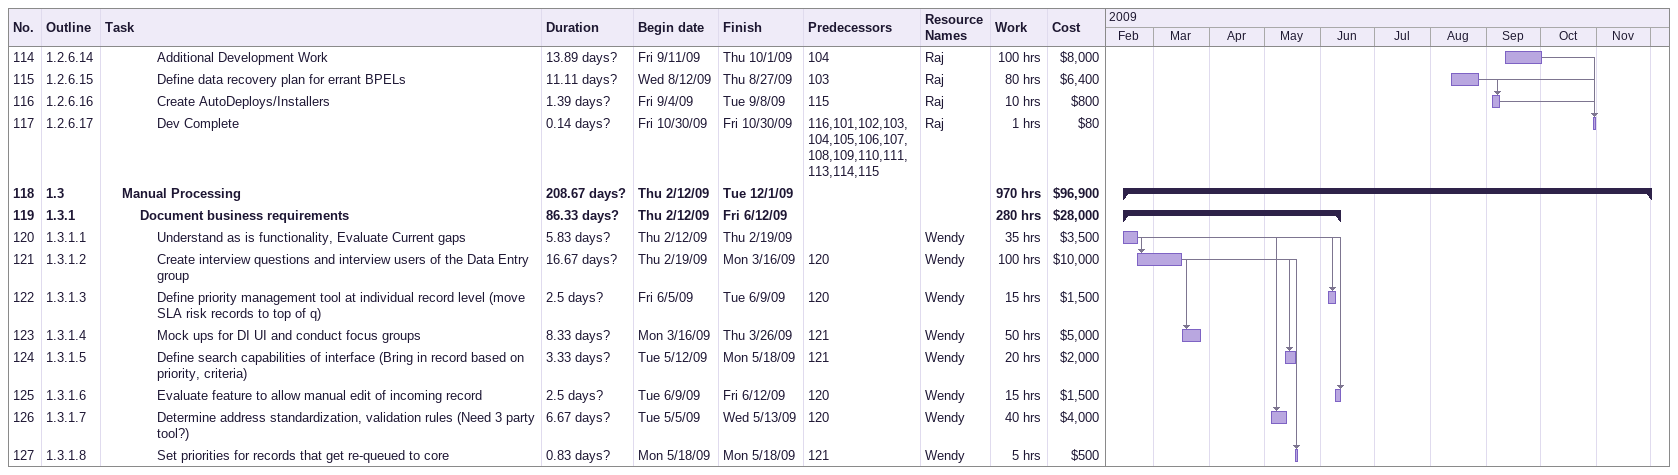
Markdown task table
| ID | WBS | Task | Duration | Start | Finish | Predecessors | Resources | Work (h) | Cost ($) |
|---|---|---|---|---|---|---|---|---|---|
| 114 | 1.2.6.14 | Additional Development Work | 13.89d? | 2009-09-11 | 2009-10-01 | 104 | Raj | 100 | 8000 |
| 115 | 1.2.6.15 | Define data recovery plan for errant BPELs | 11.11d? | 2009-08-12 | 2009-08-27 | 103 | Raj | 80 | 6400 |
| 116 | 1.2.6.16 | Create AutoDeploys/Installers | 1.39d? | 2009-09-04 | 2009-09-08 | 115 | Raj | 10 | 800 |
| 117 | 1.2.6.17 | Dev Complete | 0.14d? | 2009-10-30 | 2009-10-30 | 116, 101, 102, 103, 104, 105, 106, 107, 108, 109, 110, 111, 113, 114, 115 | Raj | 1 | 80 |
| 118 | 1.3 | **Manual Processing** | 208.67d? | 2009-02-12 | 2009-12-01 |  |  | 970 | 96900 |
| 119 | 1.3.1 | **Document business requirements** | 86.33d? | 2009-02-12 | 2009-06-12 |  |  | 280 | 28000 |
| 120 | 1.3.1.1 | Understand as is functionality, Evaluate Current gaps | 5.83d? | 2009-02-12 | 2009-02-19 |  | Wendy | 35 | 3500 |
| 121 | 1.3.1.2 | Create interview questions and interview users of the Data Entry group | 16.67d? | 2009-02-19 | 2009-03-16 | 120 | Wendy | 100 | 10000 |
| 122 | 1.3.1.3 | Define priority management tool at individual record level (move SLA risk records to top of q) | 2.5d? | 2009-06-05 | 2009-06-09 | 120 | Wendy | 15 | 1500 |
| 123 | 1.3.1.4 | Mock ups for DI UI and conduct focus groups | 8.33d? | 2009-03-16 | 2009-03-26 | 121 | Wendy | 50 | 5000 |
| 124 | 1.3.1.5 | Define search capabilities of interface (Bring in record based on priority, criteria) | 3.33d? | 2009-05-12 | 2009-05-18 | 121 | Wendy | 20 | 2000 |
| 125 | 1.3.1.6 | Evaluate feature to allow manual edit of incoming record | 2.5d? | 2009-06-09 | 2009-06-12 | 120 | Wendy | 15 | 1500 |
| 126 | 1.3.1.7 | Determine address standardization, validation rules (Need 3 party tool?) | 6.67d? | 2009-05-05 | 2009-05-13 | 120 | Wendy | 40 | 4000 |
| 127 | 1.3.1.8 | Set priorities for records that get re-queued to core | 0.83d? | 2009-05-18 | 2009-05-18 | 121 | Wendy | 5 | 500 |
